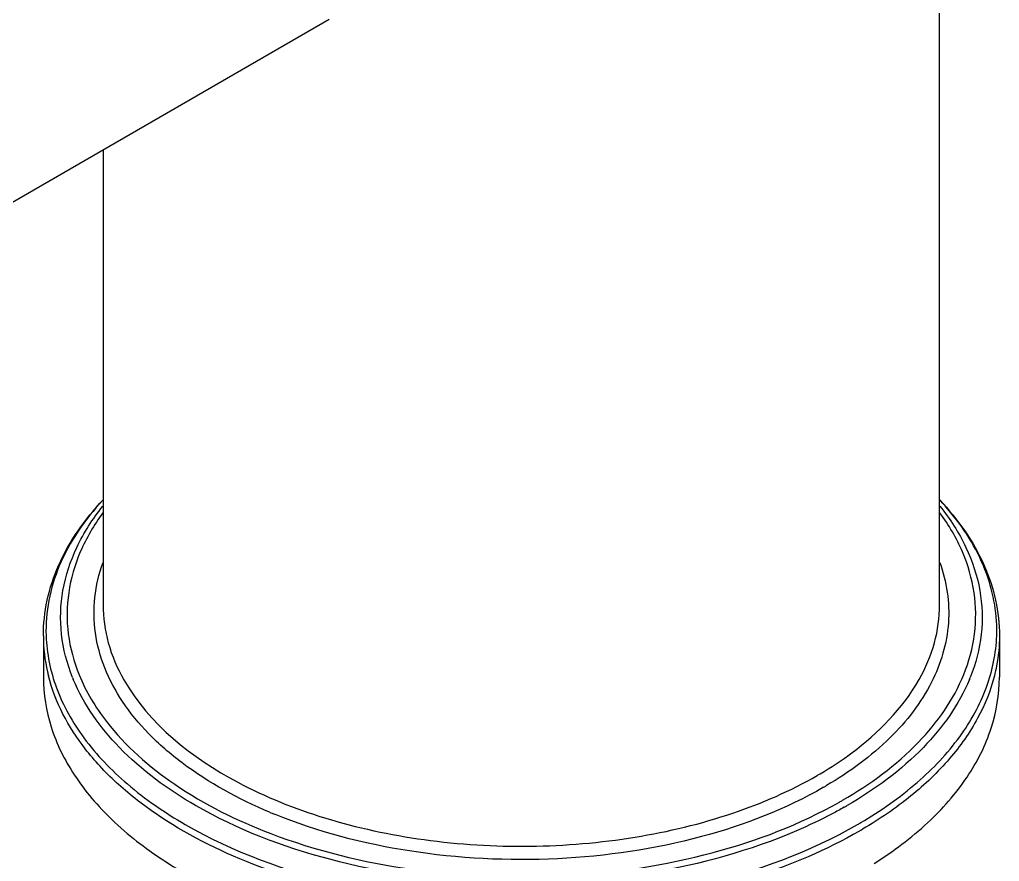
# Model space of a CAD drawing. Extents: x 10151 to 10571, y -5608 to -5014.
# Drawn here: x 10253.74 to 10286.7, y -5179.73 to -5151.41 of the extents above; entities that cross this region are included whole.
import ezdxf

# ---------------------------------------------------------------- set-up
doc = ezdxf.new("R2010")
doc.units = 0
doc.header["$LTSCALE"] = 7
doc.header["$MEASUREMENT"] = 0
doc.layers.get('0').update_dxf_attribs({"color": 2, "linetype": 'CONTINUOUS'})

msp = doc.modelspace()

# ---------------------------------------------------------------- linework, layer by layer
at = {"linetype": 'Continuous'}
for p, q in [((10284.68521, -5171.09793), (10284.68521, -5123.48112)), ((10264.14908, -5151.40944), (10233.7006, -5168.98877)), ((10256.54521, -5155.7995), (10256.54521, -5171.09793)), ((10254.53521, -5172.14558), (10254.53521, -5173.5368)), ((10286.69521, -5172.14558), (10286.69521, -5173.5368))]:
    msp.add_line(p, q, dxfattribs=at)
for centre, radius, start, end in [((10278.01476, -5173.81537), 9.13626, 41.624981, 43.026905), ((10278.15461, -5173.69024), 8.9486, 41.393379, 41.62086), ((10281.28099, -5171.96069), 5.32621, 358.074278, 0.469679), ((10259.99921, -5172.13892), 5.46398, 180.069803, 192.869285), ((10260.2033, -5172.09609), 5.67248, 192.831903, 194.16968), ((10261.09358, -5171.30384), 6.01143, 201.885337, 202.580007), ((10280.13687, -5171.30385), 6.0114, 337.420739, 338.114662), ((10273.98205, -5165.44082), 13.16471, 299.999212, 300.503733), ((10274.05523, -5165.59035), 13.45083, 299.999212, 300.503733), ((10274.16503, -5165.10478), 14.51388, 299.518949, 299.99927), ((10274.21562, -5165.10226), 14.72071, 299.518949, 299.99927), ((10268.71927, -5162.45981), 16.94409, 247.159394, 247.791823), ((10274.43831, -5165.5246), 14.97032, 299.999291, 300.471459), ((10274.45934, -5165.67397), 15.05271, 299.999291, 300.471458), ((10266.1195, -5168.12179), 13.8112, 236.827656, 237.044131)]:
    msp.add_arc(centre, radius, start, end, dxfattribs=at)
for points, knots in [([(10254.53521, -5172.14558), (10254.53521, -5171.74358), (10254.62469, -5170.92658), (10255.16254, -5169.30321), (10255.93368, -5168.21568), (10256.54158, -5167.57073)], [0, 0, 0, 0, 0.23640049, 0.47881347, 1, 1, 1, 1]), ([(10256.53502, -5167.58318), (10255.93306, -5168.22854), (10255.17524, -5169.31641), (10254.67703, -5170.936), (10254.61301, -5171.74304), (10254.62618, -5172.1382)], [0, 0, 0, 0, 0.52404826, 0.76521785, 1, 1, 1, 1]), ([(10284.68884, -5167.57073), (10285.29675, -5168.21568), (10286.06789, -5169.3032), (10286.60573, -5170.92658), (10286.69521, -5171.74357), (10286.69521, -5172.14558)], [0, 0, 0, 0, 0.52118642, 0.76359941, 1, 1, 1, 1]), ([(10255.51539, -5173.5446), (10255.32855, -5173.07946), (10255.07434, -5172.1047), (10255.12698, -5170.58523), (10255.61805, -5169.10185), (10256.1944, -5168.20797), (10256.53438, -5167.78143)], [0, 0, 0, 0, 0.24509351, 0.4852839, 0.7333016, 1, 1, 1, 1]), ([(10256.53492, -5168.00465), (10256.23615, -5168.41342), (10255.73418, -5169.26749), (10255.32487, -5170.6685), (10255.3098, -5172.09594), (10255.5579, -5173.01088), (10255.73582, -5173.44901)], [0, 0, 0, 0, 0.26423509, 0.51186754, 0.75321766, 1, 1, 1, 1]), ([(10284.69605, -5167.78143), (10285.03603, -5168.20797), (10285.61238, -5169.10185), (10286.10344, -5170.58523), (10286.15609, -5172.1047), (10285.90188, -5173.07946), (10285.71503, -5173.5446)], [0, 0, 0, 0, 0.2666984, 0.5147161, 0.75490649, 1, 1, 1, 1]), ([(10285.49509, -5173.44777), (10285.67279, -5173.0098), (10285.92065, -5172.09527), (10285.90551, -5170.66851), (10285.49646, -5169.26818), (10284.99496, -5168.4144), (10284.69639, -5168.00581)], [0, 0, 0, 0, 0.24678093, 0.48813827, 0.73577645, 1, 1, 1, 1]), ([(10286.60702, -5171.91703), (10286.60106, -5171.19119), (10286.26111, -5169.65973), (10285.39469, -5168.37105), (10284.86774, -5167.7732)], [0, 0, 0, 0, 0.47666544, 1, 1, 1, 1]), ([(10262.14211, -5178.07528), (10261.10664, -5177.63912), (10259.6573, -5176.85505), (10258.07348, -5175.48486), (10257.182, -5174.40579), (10256.56401, -5173.25646), (10256.23827, -5172.0588), (10256.21777, -5170.84283), (10256.40481, -5170.05681), (10256.54155, -5169.67782)], [0, 0, 0, 0, 0.30209453, 0.43696022, 0.56117521, 0.67632534, 0.78521179, 0.89167261, 1, 1, 1, 1]), ([(10284.68963, -5169.67982), (10284.92048, -5170.32048), (10285.13426, -5171.72889), (10284.49483, -5173.84508), (10283.01273, -5175.73433), (10281.65107, -5176.72691), (10280.8828, -5177.17953)], [0, 0, 0, 0, 0.22386206, 0.45196364, 0.70687158, 1, 1, 1, 1]), ([(10256.54523, -5171.09793), (10256.54521, -5171.52756), (10256.66902, -5172.41088), (10257.01911, -5173.22854), (10257.24062, -5173.62009)], [0, 0, 0, 0, 0.48849557, 1, 1, 1, 1]), ([(10283.99196, -5173.61629), (10284.21285, -5173.22527), (10284.56184, -5172.40873), (10284.68517, -5171.52688), (10284.68519, -5171.09793)], [0, 0, 0, 0, 0.511474, 1, 1, 1, 1]), ([(10254.62618, -5172.1382), (10254.64604, -5172.73417), (10254.9021, -5173.97019), (10255.87421, -5175.68507), (10257.37481, -5177.23866), (10258.62146, -5178.09351), (10259.30722, -5178.48942)], [0, 0, 0, 0, 0.21775296, 0.4514527, 0.71084296, 1, 1, 1, 1]), ([(10282.02989, -5178.42725), (10282.70077, -5178.03251), (10283.92005, -5177.18191), (10285.38574, -5175.64232), (10286.33439, -5173.94724), (10286.58441, -5172.72803), (10286.60419, -5172.13967)], [0, 0, 0, 0, 0.288613, 0.54780645, 0.78172659, 1, 1, 1, 1]), ([(10286.69519, -5172.14558), (10286.69517, -5172.4832), (10286.65193, -5172.93641), (10286.55419, -5173.37746), (10286.5262, -5173.48801)], [0, 0, 0, 0, 0.74750394, 1, 1, 1, 1]), ([(10254.53524, -5173.5368), (10254.53521, -5174.10025), (10254.72455, -5175.26834), (10255.54327, -5176.91641), (10256.84858, -5178.43155), (10257.95263, -5179.28344), (10258.56258, -5179.68216)], [0, 0, 0, 0, 0.22123545, 0.4559176, 0.71387878, 1, 1, 1, 1]), ([(10281.98554, -5178.71009), (10280.87217, -5179.35289), (10278.36593, -5180.41097), (10274.27514, -5181.30343), (10269.91873, -5181.53575), (10265.6126, -5181.0894), (10261.6674, -5179.99712), (10258.80924, -5178.55986), (10256.9897, -5177.13008), (10255.62772, -5175.68069), (10254.92781, -5174.37357), (10254.7034, -5173.48468)], [0, 0, 0, 0, 0.12568453, 0.26361106, 0.40757501, 0.55037946, 0.68501087, 0.8058374, 0.86017524, 0.91037325, 1, 1, 1, 1]), ([(10259.65471, -5177.85091), (10258.72395, -5177.31355), (10257.09069, -5176.12721), (10255.89607, -5174.46119), (10255.54297, -5173.61206)], [0, 0, 0, 0, 0.53888956, 1, 1, 1, 1]), ([(10255.73582, -5173.44901), (10255.96494, -5174.01319), (10256.82651, -5175.4471), (10259.01653, -5177.35808), (10261.05204, -5178.36191), (10262.18176, -5178.79353)], [0, 0, 0, 0, 0.21304151, 0.57688446, 1, 1, 1, 1]), ([(10257.24062, -5173.62009), (10258.0873, -5175.11675), (10260.42406, -5176.93955), (10264.04975, -5178.37769), (10267.37748, -5179.09232), (10270.89602, -5179.30529), (10274.40022, -5179.01094), (10277.66835, -5178.22622), (10279.66902, -5177.35873), (10280.56425, -5176.84188)], [0, 0, 0, 0, 0.20350976, 0.32793039, 0.46307852, 0.6037294, 0.74389761, 0.8776584, 1, 1, 1, 1]), ([(10280.66438, -5176.78347), (10281.03058, -5176.56773), (10282.31615, -5175.72486), (10283.44337, -5174.58743), (10283.99196, -5173.61629)], [0, 0, 0, 0, 0.27591571, 1, 1, 1, 1]), ([(10281.42181, -5177.67425), (10282.34788, -5177.13959), (10283.97135, -5175.95836), (10285.15158, -5174.29441), (10285.49509, -5173.44777)], [0, 0, 0, 0, 0.53925012, 1, 1, 1, 1]), ([(10285.68749, -5173.61199), (10285.3344, -5174.46112), (10284.1398, -5176.12715), (10282.50656, -5177.3135), (10281.57581, -5177.85086)], [0, 0, 0, 0, 0.46111048, 1, 1, 1, 1]), ([(10286.5262, -5173.48801), (10286.40079, -5173.98338), (10285.99861, -5174.98049), (10285.02852, -5176.34774), (10283.70737, -5177.60158), (10282.66022, -5178.31371), (10282.09271, -5178.64763)], [0, 0, 0, 0, 0.21997132, 0.45716513, 0.71655102, 1, 1, 1, 1]), ([(10282.48559, -5179.79928), (10283.12137, -5179.39752), (10284.27286, -5178.53681), (10285.63789, -5176.99513), (10286.49626, -5175.31123), (10286.69515, -5174.11361), (10286.69518, -5173.5368)], [0, 0, 0, 0, 0.28720031, 0.54547902, 0.7797281, 1, 1, 1, 1]), ([(10280.78048, -5177.2392), (10279.50255, -5177.97701), (10276.56169, -5179.1054), (10271.80983, -5179.80376), (10266.92337, -5179.56006), (10263.76404, -5178.73859), (10262.31487, -5178.14692)], [0, 0, 0, 0, 0.23279891, 0.49034783, 0.75305398, 1, 1, 1, 1]), ([(10279.86974, -5178.70195), (10278.30248, -5179.37547), (10274.85956, -5180.31836), (10269.51182, -5180.62996), (10264.29242, -5179.89206), (10261.05796, -5178.66106), (10259.65471, -5177.85091)], [0, 0, 0, 0, 0.24566354, 0.50840905, 0.7666521, 1, 1, 1, 1]), ([(10262.18176, -5178.79353), (10263.70266, -5179.3746), (10266.98769, -5180.17459), (10272.04526, -5180.38316), (10276.95025, -5179.6443), (10279.9879, -5178.48675), (10281.31618, -5177.73465)], [0, 0, 0, 0, 0.24821435, 0.51056179, 0.76728814, 1, 1, 1, 1]), ([(10281.46868, -5177.91211), (10281.34242, -5177.9836), (10280.82067, -5178.26895), (10280.28275, -5178.52446), (10279.86974, -5178.70195)], [0, 0, 0, 0, 0.24401069, 1, 1, 1, 1]), ([(10259.30722, -5178.48942), (10260.9125, -5179.41621), (10264.64586, -5180.7688), (10270.61528, -5181.41692), (10276.58468, -5180.76877), (10280.31804, -5179.41617), (10281.9233, -5178.48937)], [0, 0, 0, 0, 0.23721786, 0.50000053, 0.7627829, 1, 1, 1, 1]), ([(10258.60631, -5179.71063), (10260.19428, -5180.74013), (10263.99856, -5182.26403), (10270.16289, -5183.05697), (10276.39424, -5182.4598), (10280.30808, -5181.06978), (10281.98554, -5180.10131)], [0, 0, 0, 0, 0.23353839, 0.49622047, 0.76097432, 1, 1, 1, 1])]:
    msp.add_open_spline(points, degree=3, knots=knots, dxfattribs=at)

doc.saveas('drawing.dxf')
